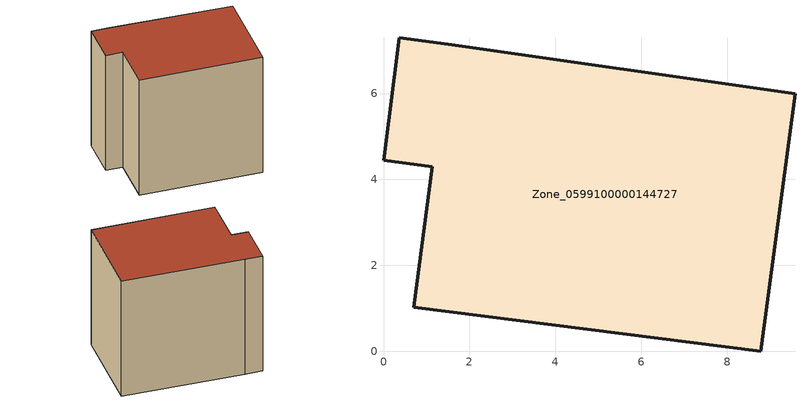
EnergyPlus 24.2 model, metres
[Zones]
Zone_0599100000144727
 floor ground (C_G): 1.13,4.3 0,4.45 0.37,7.3 1.51,7.15 9.57,6 8.78,0 0.7,1.03 z0
 wall outside (C_F): 0,4.45 1.13,4.3 0.7,1.03 8.78,0 9.57,6 1.51,7.15 0.37,7.3 0,4.45 z0:8.65
 roof outside (C_R): 9.57,6 1.51,7.15 0.37,7.3 0,4.45 1.13,4.3 0.7,1.03 8.78,0 z8.65
[BUILDING]
Pand.0599100000144727: North Axis=0; Terrain=City; Loads Convergence Tolerance Value=0.04; Temperature Convergence Tolerance Value=0.4; Solar Distribution=FullExterior; Maximum Number of Warmup Days=25; Minimum Number of Warmup Days=1
[Site:Location]
Rotterdam.The.Hague.AP_ZH_NLD Design_Conditions: Latitude=51.96; Longitude=4.45; Time Zone=1; Elevation=-4.5
[SITE:GROUNDTEMPERATURE:BUILDINGSURFACE]
18, 18, 18, 18, 18, 18, 18, 18, 18, 18, 18, 18
[MATERIAL] Thermal Absorptance=0.9; Solar Absorptance=0.7; Visible Absorptance=0.7
Name | Roughness | Thickness | Conductivity | Density | Specific Heat
G.TI.1946-1964 | MediumSmooth | 0.15 | 1 | 540 | 1210
F.TI.1946-1964 | Rough | 0.3 | 0.857143 | 1920 | 840
R.TI.1946-1964 | MediumRough | 0.2 | 0.277778 | 1500 | 1000
[CONSTRUCTION]
C_G: G.TI.1946-1964
C_F: F.TI.1946-1964
C_R: R.TI.1946-1964
[ZONE]
Zone_0599100000144727: Type=1; Multiplier=1; Ceiling Height=Autocalculate; Volume=Autocalculate; Floor Area=autocalculate; Part of Total Floor Area=Yes
[ZONEINFILTRATION:DESIGNFLOWRATE]
Infil_Zone_0599100000144727: Zone or ZoneList or Space or SpaceList=Zone_0599100000144727; Schedule=AlwaysOn; Design Flow Rate Calculation Method=Flow/Area; Flow Rate per Floor Area=0.003; Constant Term Coefficient=1; Temperature Term Coefficient=0; Velocity Term Coefficient=0; Velocity Squared Term Coefficient=0
[HVACTEMPLATE:ZONE:IDEALLOADSAIRSYSTEM]
Zone_0599100000144727: Maximum Heating Supply Air Temperature=50; Minimum Cooling Supply Air Temperature=13; Maximum Heating Supply Air Humidity Ratio=0.0156; Minimum Cooling Supply Air Humidity Ratio=0.0077; Heating Limit=NoLimit; Cooling Limit=NoLimit; Dehumidification Control Type=ConstantSensibleHeatRatio; Cooling Sensible Heat Ratio=0.7; Dehumidification Setpoint=60; Humidification Control Type=None; Humidification Setpoint=30; Outdoor Air Method=None; Outdoor Air Flow Rate per Person=0.00944; Outdoor Air Flow Rate per Zone Floor Area=0; Outdoor Air Flow Rate per Zone=0; Demand Controlled Ventilation Type=None; Outdoor Air Economizer Type=NoEconomizer; Heat Recovery Type=None; Sensible Heat Recovery Effectiveness=0.7; Latent Heat Recovery Effectiveness=0.65
[ZONECONTROL:THERMOSTAT]
ThermostatControl_Zone_0599100000144727: Zone or ZoneList=Zone_0599100000144727; Control Type Schedule=DualSetpointControlType; Control 1=Thermostat_Zone_0599100000144727; Temperature Difference Between Cutout And Setpoint=0
[THERMOSTATSETPOINT:DUALSETPOINT]
Thermostat_Zone_0599100000144727: Heating Setpoint Temperature Schedule=HeatingSetpoint_Zone_0599100000144727; Cooling Setpoint Temperature Schedule=CoolingSetpoint_Zone_0599100000144727
[SCHEDULE:COMPACT]
HeatingSetpoint_Zone_0599100000144727: Through: 12/31, For: AllDays, Until: 24:00, 21
CoolingSetpoint_Zone_0599100000144727: Through: 12/31, For: AllDays, Until: 24:00, 24
DualSetpointControlType: Through: 12/31, For: AllDays, Until: 24:00, 4
AlwaysOn: Through: 12/31, For: AllDays, Until: 24:00, 1
